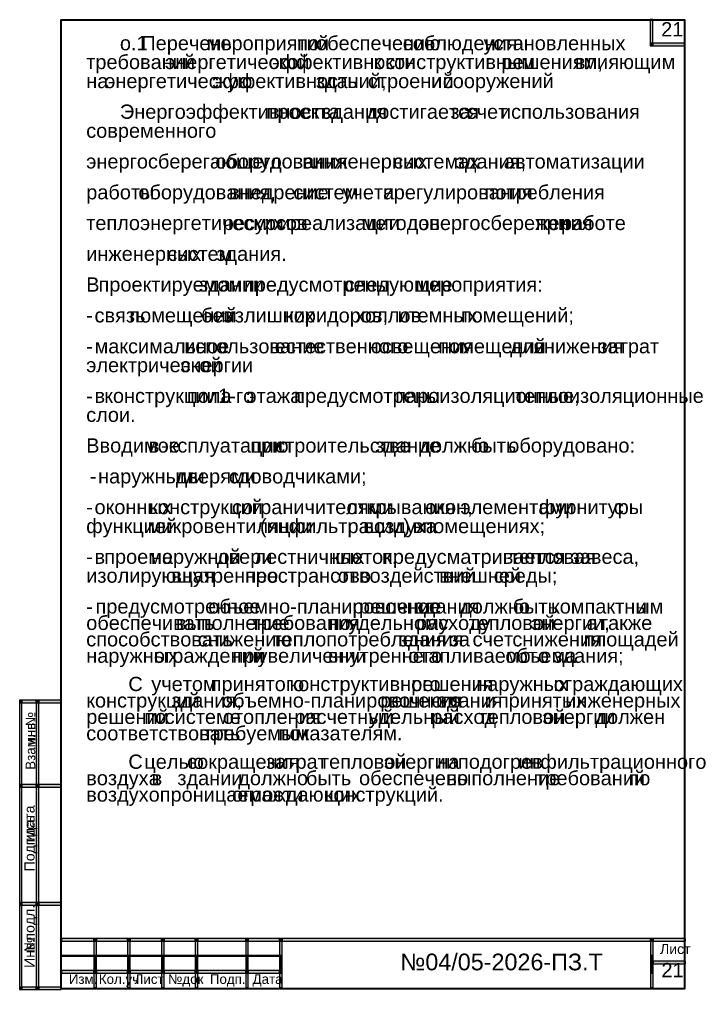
# Model space of a CAD drawing. Extents: x 8 to 21351, y 0 to 420.
# Drawn here: x 6208 to 6411.5, y 4.7 to 292.2 of the extents above; entities that cross this region are included whole.
import ezdxf

# ---------------------------------------------------------------- set-up
doc = ezdxf.new("R2010")
doc.units = 0
doc.layers.add('TEY_REVIEW_AXIS', color=7, linetype='Continuous')
doc.layers.add('TEY_REVIEW_LEADER', color=7, linetype='Continuous')
doc.styles.add('TEYPDFCAD_TEXT', font='arial.ttf')

msp = doc.modelspace()

# ---------------------------------------------------------------- hatches: boundary and pattern name
for points in [[(6395.05, 285.16), (6395.81, 285.16), (6395.81, 292.23), (6395.05, 292.23)], [(6395.05, 284.4), (6395.81, 284.4), (6395.81, 285.16), (6395.05, 285.16)], [(6395.05, 284.4), (6395.81, 284.4), (6395.81, 285.16), (6395.05, 285.16)], [(6395.81, 284.4), (6405.42, 284.4), (6405.42, 285.16), (6395.81, 285.16)], [(6208.02, 89.66), (6208.78, 89.66), (6208.78, 90.47), (6208.02, 90.47)], [(6208.02, 89.7), (6208.78, 89.7), (6208.78, 90.47), (6208.02, 90.47)], [(6208.02, 65.45), (6208.78, 65.45), (6208.78, 89.66), (6208.02, 89.66)], [(6208.78, 89.7), (6213.01, 89.7), (6213.01, 90.47), (6208.78, 90.47)], [(6213.01, 89.7), (6213.78, 89.7), (6213.78, 90.47), (6213.01, 90.47)], [(6213.01, 89.66), (6213.78, 89.66), (6213.78, 89.7), (6213.01, 89.7)], [(6213.01, 65.45), (6213.78, 65.45), (6213.78, 89.66), (6213.01, 89.66)], [(6213.78, 89.7), (6220.38, 89.7), (6220.38, 90.47), (6213.78, 90.47)], [(6208.02, 64.64), (6208.78, 64.64), (6208.78, 65.45), (6208.02, 65.45)], [(6208.02, 30.44), (6208.78, 30.44), (6208.78, 64.64), (6208.02, 64.64)], [(6208.78, 64.69), (6213.01, 64.69), (6213.01, 65.45), (6208.78, 65.45)], [(6213.01, 64.64), (6213.78, 64.64), (6213.78, 65.45), (6213.01, 65.45)], [(6213.01, 30.44), (6213.78, 30.44), (6213.78, 64.64), (6213.01, 64.64)], [(6213.78, 64.69), (6220.38, 64.69), (6220.38, 65.45), (6213.78, 65.45)], [(6208.02, 29.63), (6208.78, 29.63), (6208.78, 30.44), (6208.02, 30.44)], [(6208.02, 5.42), (6208.78, 5.42), (6208.78, 29.63), (6208.02, 29.63)], [(6208.78, 29.68), (6213.01, 29.68), (6213.01, 30.44), (6208.78, 30.44)], [(6213.01, 29.63), (6213.78, 29.63), (6213.78, 30.44), (6213.01, 30.44)], [(6213.01, 5.42), (6213.78, 5.42), (6213.78, 29.63), (6213.01, 29.63)], [(6213.78, 29.68), (6220.38, 29.68), (6220.38, 30.44), (6213.78, 30.44)], [(6220.51, 19.01), (6230.12, 19.01), (6230.12, 19.77), (6220.51, 19.77)], [(6230.12, 19.01), (6230.88, 19.01), (6230.88, 19.77), (6230.12, 19.77)], [(6230.12, 18.97), (6230.88, 18.97), (6230.88, 19.01), (6230.12, 19.01)], [(6230.12, 14.77), (6230.88, 14.77), (6230.88, 18.97), (6230.12, 18.97)], [(6230.88, 19.01), (6240.11, 19.01), (6240.11, 19.77), (6230.88, 19.77)], [(6240.11, 19.01), (6240.87, 19.01), (6240.87, 19.77), (6240.11, 19.77)], [(6240.11, 18.97), (6240.87, 18.97), (6240.87, 19.01), (6240.11, 19.01)], [(6240.11, 14.77), (6240.87, 14.77), (6240.87, 18.97), (6240.11, 18.97)], [(6240.87, 19.01), (6250.14, 19.01), (6250.14, 19.77), (6240.87, 19.77)], [(6250.14, 19.01), (6250.9, 19.01), (6250.9, 19.77), (6250.14, 19.77)], [(6250.14, 18.97), (6250.9, 18.97), (6250.9, 19.01), (6250.14, 19.01)], [(6250.14, 14.77), (6250.9, 14.77), (6250.9, 18.97), (6250.14, 18.97)], [(6250.9, 19.01), (6260.13, 19.01), (6260.13, 19.77), (6250.9, 19.77)], [(6260.13, 19.01), (6260.89, 19.01), (6260.89, 19.77), (6260.13, 19.77)], [(6260.13, 18.97), (6260.89, 18.97), (6260.89, 19.01), (6260.13, 19.01)], [(6260.13, 14.77), (6260.89, 14.77), (6260.89, 18.97), (6260.13, 18.97)], [(6260.89, 19.01), (6275.12, 19.01), (6275.12, 19.77), (6260.89, 19.77)], [(6275.12, 19.01), (6275.88, 19.01), (6275.88, 19.77), (6275.12, 19.77)], [(6275.12, 18.97), (6275.88, 18.97), (6275.88, 19.01), (6275.12, 19.01)], [(6275.12, 14.77), (6275.88, 14.77), (6275.88, 18.97), (6275.12, 18.97)], [(6275.88, 19.01), (6285.15, 19.01), (6285.15, 19.77), (6275.88, 19.77)], [(6285.15, 19.01), (6285.91, 19.01), (6285.91, 19.77), (6285.15, 19.77)], [(6285.15, 18.97), (6285.91, 18.97), (6285.91, 19.01), (6285.15, 19.01)], [(6285.15, 14.77), (6285.91, 14.77), (6285.91, 18.97), (6285.15, 18.97)], [(6285.91, 19.01), (6395.17, 19.01), (6395.17, 19.77), (6285.91, 19.77)], [(6395.17, 19.01), (6395.94, 19.01), (6395.94, 19.77), (6395.17, 19.77)], [(6395.17, 18.97), (6395.94, 18.97), (6395.94, 19.01), (6395.17, 19.01)], [(6395.17, 14.77), (6395.94, 14.77), (6395.94, 18.97), (6395.17, 18.97)], [(6395.94, 19.01), (6405.55, 19.01), (6405.55, 19.77), (6395.94, 19.77)], [(6220.51, 14.52), (6230.12, 14.52), (6230.12, 14.77), (6220.51, 14.77)], [(6230.12, 13.97), (6230.88, 13.97), (6230.88, 14.77), (6230.12, 14.77)], [(6230.88, 14.52), (6240.11, 14.52), (6240.11, 14.77), (6230.88, 14.77)], [(6240.11, 13.97), (6240.87, 13.97), (6240.87, 14.77), (6240.11, 14.77)], [(6240.87, 14.52), (6250.14, 14.52), (6250.14, 14.77), (6240.87, 14.77)], [(6250.14, 13.97), (6250.9, 13.97), (6250.9, 14.77), (6250.14, 14.77)], [(6250.9, 14.52), (6260.13, 14.52), (6260.13, 14.77), (6250.9, 14.77)], [(6260.13, 13.97), (6260.89, 13.97), (6260.89, 14.77), (6260.13, 14.77)], [(6260.89, 14.52), (6275.12, 14.52), (6275.12, 14.77), (6260.89, 14.77)], [(6275.12, 13.97), (6275.88, 13.97), (6275.88, 14.77), (6275.12, 14.77)], [(6275.88, 14.52), (6285.15, 14.52), (6285.15, 14.77), (6275.88, 14.77)], [(6285.15, 13.97), (6285.91, 13.97), (6285.91, 14.77), (6285.15, 14.77)], [(6395.17, 13.97), (6395.94, 13.97), (6395.94, 14.77), (6395.17, 14.77)], [(6230.12, 13.04), (6230.88, 13.04), (6230.88, 13.97), (6230.12, 13.97)], [(6230.12, 12.23), (6230.88, 12.23), (6230.88, 13.04), (6230.12, 13.04)], [(6230.12, 10.29), (6230.88, 10.29), (6230.88, 12.23), (6230.12, 12.23)], [(6240.11, 13.04), (6240.87, 13.04), (6240.87, 13.97), (6240.11, 13.97)], [(6240.11, 12.23), (6240.87, 12.23), (6240.87, 13.04), (6240.11, 13.04)], [(6240.11, 10.29), (6240.87, 10.29), (6240.87, 12.23), (6240.11, 12.23)], [(6250.14, 13.04), (6250.9, 13.04), (6250.9, 13.97), (6250.14, 13.97)], [(6250.14, 12.23), (6250.9, 12.23), (6250.9, 13.04), (6250.14, 13.04)], [(6250.14, 10.29), (6250.9, 10.29), (6250.9, 12.23), (6250.14, 12.23)], [(6260.13, 13.04), (6260.89, 13.04), (6260.89, 13.97), (6260.13, 13.97)], [(6260.13, 12.23), (6260.89, 12.23), (6260.89, 13.04), (6260.13, 13.04)], [(6260.13, 10.29), (6260.89, 10.29), (6260.89, 12.23), (6260.13, 12.23)], [(6275.12, 13.04), (6275.88, 13.04), (6275.88, 13.97), (6275.12, 13.97)], [(6275.12, 12.23), (6275.88, 12.23), (6275.88, 13.04), (6275.12, 13.04)], [(6275.12, 10.29), (6275.88, 10.29), (6275.88, 12.23), (6275.12, 12.23)], [(6285.15, 13.04), (6285.91, 13.04), (6285.91, 13.97), (6285.15, 13.97)], [(6285.15, 12.23), (6285.91, 12.23), (6285.91, 13.04), (6285.15, 13.04)], [(6285.15, 10.29), (6285.91, 10.29), (6285.91, 12.23), (6285.15, 12.23)], [(6395.17, 13.04), (6395.94, 13.04), (6395.94, 13.97), (6395.17, 13.97)], [(6395.17, 12.23), (6395.94, 12.23), (6395.94, 13.04), (6395.17, 13.04)], [(6395.17, 10.29), (6395.94, 10.29), (6395.94, 12.23), (6395.17, 12.23)], [(6395.94, 12.28), (6405.55, 12.28), (6405.55, 13.04), (6395.94, 13.04)], [(6220.51, 9.52), (6230.12, 9.52), (6230.12, 10.29), (6220.51, 10.29)], [(6230.12, 9.48), (6230.88, 9.48), (6230.88, 10.29), (6230.12, 10.29)], [(6230.12, 5.29), (6230.88, 5.29), (6230.88, 9.48), (6230.12, 9.48)], [(6230.88, 9.52), (6240.11, 9.52), (6240.11, 10.29), (6230.88, 10.29)], [(6240.11, 9.48), (6240.87, 9.48), (6240.87, 10.29), (6240.11, 10.29)], [(6240.11, 5.29), (6240.87, 5.29), (6240.87, 9.48), (6240.11, 9.48)], [(6240.87, 9.52), (6250.14, 9.52), (6250.14, 10.29), (6240.87, 10.29)], [(6250.14, 9.48), (6250.9, 9.48), (6250.9, 10.29), (6250.14, 10.29)], [(6250.14, 5.29), (6250.9, 5.29), (6250.9, 9.48), (6250.14, 9.48)], [(6250.9, 9.52), (6260.13, 9.52), (6260.13, 10.29), (6250.9, 10.29)], [(6260.13, 9.48), (6260.89, 9.48), (6260.89, 10.29), (6260.13, 10.29)], [(6260.13, 5.29), (6260.89, 5.29), (6260.89, 9.48), (6260.13, 9.48)], [(6260.89, 9.52), (6275.12, 9.52), (6275.12, 10.29), (6260.89, 10.29)], [(6275.12, 9.48), (6275.88, 9.48), (6275.88, 10.29), (6275.12, 10.29)], [(6275.12, 5.29), (6275.88, 5.29), (6275.88, 9.48), (6275.12, 9.48)], [(6275.88, 9.52), (6285.15, 9.52), (6285.15, 10.29), (6275.88, 10.29)], [(6285.15, 9.48), (6285.91, 9.48), (6285.91, 10.29), (6285.15, 10.29)], [(6285.15, 5.29), (6285.91, 5.29), (6285.91, 9.48), (6285.15, 9.48)], [(6395.17, 9.48), (6395.94, 9.48), (6395.94, 10.29), (6395.17, 10.29)], [(6395.17, 5.29), (6395.94, 5.29), (6395.94, 9.48), (6395.17, 9.48)], [(6208.02, 4.66), (6208.78, 4.66), (6208.78, 5.42), (6208.02, 5.42)], [(6208.02, 4.66), (6208.78, 4.66), (6208.78, 5.42), (6208.02, 5.42)], [(6208.78, 4.66), (6213.01, 4.66), (6213.01, 5.42), (6208.78, 5.42)], [(6213.01, 4.66), (6213.78, 4.66), (6213.78, 5.42), (6213.01, 5.42)], [(6213.78, 4.66), (6220.38, 4.66), (6220.38, 5.42), (6213.78, 5.42)]]:
    msp.add_hatch(color=256).paths.add_polyline_path(points)

# ---------------------------------------------------------------- linework, layer by layer
for points in [[(6395.05, 285.16), (6395.81, 285.16), (6395.81, 292.23), (6395.05, 292.23)], [(6395.05, 284.4), (6395.81, 284.4), (6395.81, 285.16), (6395.05, 285.16)], [(6395.05, 284.4), (6395.81, 284.4), (6395.81, 285.16), (6395.05, 285.16)], [(6395.81, 284.4), (6405.42, 284.4), (6405.42, 285.16), (6395.81, 285.16)], [(6208.02, 89.66), (6208.78, 89.66), (6208.78, 90.47), (6208.02, 90.47)], [(6208.02, 89.7), (6208.78, 89.7), (6208.78, 90.47), (6208.02, 90.47)], [(6208.02, 65.45), (6208.78, 65.45), (6208.78, 89.66), (6208.02, 89.66)], [(6208.78, 89.7), (6213.01, 89.7), (6213.01, 90.47), (6208.78, 90.47)], [(6213.01, 89.7), (6213.78, 89.7), (6213.78, 90.47), (6213.01, 90.47)], [(6213.01, 89.66), (6213.78, 89.66), (6213.78, 89.7), (6213.01, 89.7)], [(6213.01, 65.45), (6213.78, 65.45), (6213.78, 89.66), (6213.01, 89.66)], [(6213.78, 89.7), (6220.38, 89.7), (6220.38, 90.47), (6213.78, 90.47)], [(6208.02, 64.64), (6208.78, 64.64), (6208.78, 65.45), (6208.02, 65.45)], [(6208.02, 30.44), (6208.78, 30.44), (6208.78, 64.64), (6208.02, 64.64)], [(6208.78, 64.69), (6213.01, 64.69), (6213.01, 65.45), (6208.78, 65.45)], [(6213.01, 64.64), (6213.78, 64.64), (6213.78, 65.45), (6213.01, 65.45)], [(6213.01, 30.44), (6213.78, 30.44), (6213.78, 64.64), (6213.01, 64.64)], [(6213.78, 64.69), (6220.38, 64.69), (6220.38, 65.45), (6213.78, 65.45)], [(6208.02, 29.63), (6208.78, 29.63), (6208.78, 30.44), (6208.02, 30.44)], [(6208.02, 5.42), (6208.78, 5.42), (6208.78, 29.63), (6208.02, 29.63)], [(6208.78, 29.68), (6213.01, 29.68), (6213.01, 30.44), (6208.78, 30.44)], [(6213.01, 29.63), (6213.78, 29.63), (6213.78, 30.44), (6213.01, 30.44)], [(6213.01, 5.42), (6213.78, 5.42), (6213.78, 29.63), (6213.01, 29.63)], [(6213.78, 29.68), (6220.38, 29.68), (6220.38, 30.44), (6213.78, 30.44)], [(6220.51, 19.01), (6230.12, 19.01), (6230.12, 19.77), (6220.51, 19.77)], [(6230.12, 19.01), (6230.88, 19.01), (6230.88, 19.77), (6230.12, 19.77)], [(6230.12, 18.97), (6230.88, 18.97), (6230.88, 19.01), (6230.12, 19.01)], [(6230.12, 14.77), (6230.88, 14.77), (6230.88, 18.97), (6230.12, 18.97)], [(6230.88, 19.01), (6240.11, 19.01), (6240.11, 19.77), (6230.88, 19.77)], [(6240.11, 19.01), (6240.87, 19.01), (6240.87, 19.77), (6240.11, 19.77)], [(6240.11, 18.97), (6240.87, 18.97), (6240.87, 19.01), (6240.11, 19.01)], [(6240.11, 14.77), (6240.87, 14.77), (6240.87, 18.97), (6240.11, 18.97)], [(6240.87, 19.01), (6250.14, 19.01), (6250.14, 19.77), (6240.87, 19.77)], [(6250.14, 19.01), (6250.9, 19.01), (6250.9, 19.77), (6250.14, 19.77)], [(6250.14, 18.97), (6250.9, 18.97), (6250.9, 19.01), (6250.14, 19.01)], [(6250.14, 14.77), (6250.9, 14.77), (6250.9, 18.97), (6250.14, 18.97)], [(6250.9, 19.01), (6260.13, 19.01), (6260.13, 19.77), (6250.9, 19.77)], [(6260.13, 19.01), (6260.89, 19.01), (6260.89, 19.77), (6260.13, 19.77)], [(6260.13, 18.97), (6260.89, 18.97), (6260.89, 19.01), (6260.13, 19.01)], [(6260.13, 14.77), (6260.89, 14.77), (6260.89, 18.97), (6260.13, 18.97)], [(6260.89, 19.01), (6275.12, 19.01), (6275.12, 19.77), (6260.89, 19.77)], [(6275.12, 19.01), (6275.88, 19.01), (6275.88, 19.77), (6275.12, 19.77)], [(6275.12, 18.97), (6275.88, 18.97), (6275.88, 19.01), (6275.12, 19.01)], [(6275.12, 14.77), (6275.88, 14.77), (6275.88, 18.97), (6275.12, 18.97)], [(6275.88, 19.01), (6285.15, 19.01), (6285.15, 19.77), (6275.88, 19.77)], [(6285.15, 19.01), (6285.91, 19.01), (6285.91, 19.77), (6285.15, 19.77)], [(6285.15, 18.97), (6285.91, 18.97), (6285.91, 19.01), (6285.15, 19.01)], [(6285.15, 14.77), (6285.91, 14.77), (6285.91, 18.97), (6285.15, 18.97)], [(6285.91, 19.01), (6395.17, 19.01), (6395.17, 19.77), (6285.91, 19.77)], [(6395.17, 19.01), (6395.94, 19.01), (6395.94, 19.77), (6395.17, 19.77)], [(6395.17, 18.97), (6395.94, 18.97), (6395.94, 19.01), (6395.17, 19.01)], [(6395.17, 14.77), (6395.94, 14.77), (6395.94, 18.97), (6395.17, 18.97)], [(6395.94, 19.01), (6405.55, 19.01), (6405.55, 19.77), (6395.94, 19.77)], [(6220.51, 14.52), (6230.12, 14.52), (6230.12, 14.77), (6220.51, 14.77)], [(6230.12, 13.97), (6230.88, 13.97), (6230.88, 14.77), (6230.12, 14.77)], [(6230.88, 14.52), (6240.11, 14.52), (6240.11, 14.77), (6230.88, 14.77)], [(6240.11, 13.97), (6240.87, 13.97), (6240.87, 14.77), (6240.11, 14.77)], [(6240.87, 14.52), (6250.14, 14.52), (6250.14, 14.77), (6240.87, 14.77)], [(6250.14, 13.97), (6250.9, 13.97), (6250.9, 14.77), (6250.14, 14.77)], [(6250.9, 14.52), (6260.13, 14.52), (6260.13, 14.77), (6250.9, 14.77)], [(6260.13, 13.97), (6260.89, 13.97), (6260.89, 14.77), (6260.13, 14.77)], [(6260.89, 14.52), (6275.12, 14.52), (6275.12, 14.77), (6260.89, 14.77)], [(6275.12, 13.97), (6275.88, 13.97), (6275.88, 14.77), (6275.12, 14.77)], [(6275.88, 14.52), (6285.15, 14.52), (6285.15, 14.77), (6275.88, 14.77)], [(6285.15, 13.97), (6285.91, 13.97), (6285.91, 14.77), (6285.15, 14.77)], [(6395.17, 13.97), (6395.94, 13.97), (6395.94, 14.77), (6395.17, 14.77)], [(6230.12, 13.04), (6230.88, 13.04), (6230.88, 13.97), (6230.12, 13.97)], [(6230.12, 12.23), (6230.88, 12.23), (6230.88, 13.04), (6230.12, 13.04)], [(6230.12, 10.29), (6230.88, 10.29), (6230.88, 12.23), (6230.12, 12.23)], [(6240.11, 13.04), (6240.87, 13.04), (6240.87, 13.97), (6240.11, 13.97)], [(6240.11, 12.23), (6240.87, 12.23), (6240.87, 13.04), (6240.11, 13.04)], [(6240.11, 10.29), (6240.87, 10.29), (6240.87, 12.23), (6240.11, 12.23)], [(6250.14, 13.04), (6250.9, 13.04), (6250.9, 13.97), (6250.14, 13.97)], [(6250.14, 12.23), (6250.9, 12.23), (6250.9, 13.04), (6250.14, 13.04)], [(6250.14, 10.29), (6250.9, 10.29), (6250.9, 12.23), (6250.14, 12.23)], [(6260.13, 13.04), (6260.89, 13.04), (6260.89, 13.97), (6260.13, 13.97)], [(6260.13, 12.23), (6260.89, 12.23), (6260.89, 13.04), (6260.13, 13.04)], [(6260.13, 10.29), (6260.89, 10.29), (6260.89, 12.23), (6260.13, 12.23)], [(6275.12, 13.04), (6275.88, 13.04), (6275.88, 13.97), (6275.12, 13.97)], [(6275.12, 12.23), (6275.88, 12.23), (6275.88, 13.04), (6275.12, 13.04)], [(6275.12, 10.29), (6275.88, 10.29), (6275.88, 12.23), (6275.12, 12.23)], [(6285.15, 13.04), (6285.91, 13.04), (6285.91, 13.97), (6285.15, 13.97)], [(6285.15, 12.23), (6285.91, 12.23), (6285.91, 13.04), (6285.15, 13.04)], [(6285.15, 10.29), (6285.91, 10.29), (6285.91, 12.23), (6285.15, 12.23)], [(6395.17, 13.04), (6395.94, 13.04), (6395.94, 13.97), (6395.17, 13.97)], [(6395.17, 12.23), (6395.94, 12.23), (6395.94, 13.04), (6395.17, 13.04)], [(6395.17, 10.29), (6395.94, 10.29), (6395.94, 12.23), (6395.17, 12.23)], [(6395.94, 12.28), (6405.55, 12.28), (6405.55, 13.04), (6395.94, 13.04)], [(6220.51, 9.52), (6230.12, 9.52), (6230.12, 10.29), (6220.51, 10.29)], [(6230.12, 9.48), (6230.88, 9.48), (6230.88, 10.29), (6230.12, 10.29)], [(6230.12, 5.29), (6230.88, 5.29), (6230.88, 9.48), (6230.12, 9.48)], [(6230.88, 9.52), (6240.11, 9.52), (6240.11, 10.29), (6230.88, 10.29)], [(6240.11, 9.48), (6240.87, 9.48), (6240.87, 10.29), (6240.11, 10.29)], [(6240.11, 5.29), (6240.87, 5.29), (6240.87, 9.48), (6240.11, 9.48)], [(6240.87, 9.52), (6250.14, 9.52), (6250.14, 10.29), (6240.87, 10.29)], [(6250.14, 9.48), (6250.9, 9.48), (6250.9, 10.29), (6250.14, 10.29)], [(6250.14, 5.29), (6250.9, 5.29), (6250.9, 9.48), (6250.14, 9.48)], [(6250.9, 9.52), (6260.13, 9.52), (6260.13, 10.29), (6250.9, 10.29)], [(6260.13, 9.48), (6260.89, 9.48), (6260.89, 10.29), (6260.13, 10.29)], [(6260.13, 5.29), (6260.89, 5.29), (6260.89, 9.48), (6260.13, 9.48)], [(6260.89, 9.52), (6275.12, 9.52), (6275.12, 10.29), (6260.89, 10.29)], [(6275.12, 9.48), (6275.88, 9.48), (6275.88, 10.29), (6275.12, 10.29)], [(6275.12, 5.29), (6275.88, 5.29), (6275.88, 9.48), (6275.12, 9.48)], [(6275.88, 9.52), (6285.15, 9.52), (6285.15, 10.29), (6275.88, 10.29)], [(6285.15, 9.48), (6285.91, 9.48), (6285.91, 10.29), (6285.15, 10.29)], [(6285.15, 5.29), (6285.91, 5.29), (6285.91, 9.48), (6285.15, 9.48)], [(6395.17, 9.48), (6395.94, 9.48), (6395.94, 10.29), (6395.17, 10.29)], [(6395.17, 5.29), (6395.94, 5.29), (6395.94, 9.48), (6395.17, 9.48)], [(6208.02, 4.66), (6208.78, 4.66), (6208.78, 5.42), (6208.02, 5.42)], [(6208.02, 4.66), (6208.78, 4.66), (6208.78, 5.42), (6208.02, 5.42)], [(6208.78, 4.66), (6213.01, 4.66), (6213.01, 5.42), (6208.78, 5.42)], [(6213.01, 4.66), (6213.78, 4.66), (6213.78, 5.42), (6213.01, 5.42)], [(6213.78, 4.66), (6220.38, 4.66), (6220.38, 5.42), (6213.78, 5.42)]]:
    msp.add_lwpolyline(points, close=True)
at = {"layer": 'TEY_REVIEW_AXIS', "lineweight": 35}
msp.add_lwpolyline([(6220.32, 5), (6405.31, 5), (6405.31, 292), (6220.32, 292)], close=True, dxfattribs=at)

# ---------------------------------------------------------------- texts
at = {"color": 7, "style": 'TEYPDFCAD_TEXT'}
for s, height, p in [('мероприятий', 4.2333, (6263.56, 283.08)), ('обеспечению', 4.2333, (6295.99, 283.08)), ('соблюдения', 4.233, (6321.69, 283.08)), ('о.1', 4.233, (6237.82, 283.08)), ('Перечень', 4.233, (6244.17, 283.08)), ('по', 4.233, (6290.36, 283.08)), ('установленных', 4.2333, (6345.65, 283.08)), ('энергетической', 4.2333, (6251.2, 277.5)), ('эффективности', 4.2333, (6282.19, 277.5)), ('к', 4.23, (6313.01, 277.5)), ('конструктивным', 4.2333, (6316.53, 277.5)), ('решениям,', 4.233, (6350.91, 277.5)), ('влияющим', 4.233, (6372.71, 277.5)), ('эффективность', 4.2333, (6265.21, 271.86)), ('зданий,', 4.233, (6295.91, 271.86)), ('строений', 4.233, (6311.36, 271.86)), ('сооружений', 4.233, (6333.55, 271.86)), ('на', 4.233, (6227.83, 271.86)), ('энергетическую', 4.2333, (6233.46, 271.86)), ('и', 4.23, (6330.03, 271.86)), ('Энергоэффективность', 4.2333, (6237.82, 262.76)), ('проекта', 4.233, (6281.34, 262.76)), ('здания', 4.233, (6297.76, 262.76)), ('достигается', 4.2333, (6310.97, 262.76)), ('за', 4.233, (6335.82, 262.76)), ('счет', 4.233, (6340.65, 262.76)), ('использования', 4.2333, (6350.51, 262.76)), ('современного', 4.2333, (6227.83, 257.13)), ('энергосберегающего', 4.2333, (6227.83, 248.03)), ('оборудования', 4.2333, (6266.1, 248.03)), ('в', 4.23, (6291.92, 248.03)), ('инженерных', 4.233, (6294.8, 248.03)), ('системах', 4.233, (6318.84, 248.03)), ('здания,', 4.233, (6337.39, 248.03)), ('автоматизации', 4.2333, (6351.65, 248.03)), ('работы', 4.233, (6227.83, 238.89)), ('оборудования,', 4.2333, (6243.28, 238.89)), ('внедрение', 4.233, (6270.16, 238.89)), ('систем', 4.233, (6289.25, 238.89)), ('учета', 4.233, (6303.82, 238.89)), ('и', 4.23, (6315.84, 238.89)), ('регулирования', 4.2333, (6319.01, 238.89)), ('потребления', 4.2333, (6345.94, 238.89)), ('теплоэнергетических', 4.2333, (6227.83, 229.79)), ('ресурсов', 4.233, (6268.3, 229.79)), ('и', 4.23, (6285.06, 229.79)), ('реализации', 4.233, (6288.23, 229.79)), ('методов', 4.233, (6309.49, 229.79)), ('энергосбережения', 4.2333, (6326.42, 229.79)), ('при', 4.233, (6361.17, 229.79)), ('работе', 4.233, (6368.58, 229.79)), ('инженерных', 4.233, (6227.83, 220.64)), ('систем', 4.233, (6251.88, 220.64)), ('здания.', 4.233, (6266.4, 220.64)), ('В', 4.23, (6227.83, 211.54)), ('проектируемом', 4.2333, (6231.47, 211.54)), ('здании', 4.233, (6261.27, 211.54)), ('предусмотрены', 4.2333, (6274.61, 211.54)), ('следующие', 4.233, (6304.49, 211.54)), ('мероприятия:', 4.2333, (6325.4, 211.54)), ('-', 4.23, (6227.83, 202.4)), ('связь', 4.233, (6230.29, 202.4)), ('помещений', 4.233, (6240.61, 202.4)), ('без', 4.233, (6261.91, 202.4)), ('излишних', 4.233, (6268.6, 202.4)), ('коридоров,', 4.233, (6286.76, 202.4)), ('холлов', 4.233, (6307.54, 202.4)), ('и', 4.23, (6320.2, 202.4)), ('темных', 4.233, (6323.37, 202.4)), ('помещений;', 4.233, (6338.91, 202.4)), ('максимальное', 4.2333, (6230.29, 193.25)), ('использование', 4.2333, (6256.87, 193.25)), ('естественного', 4.2333, (6283.71, 193.25)), ('освещения', 4.233, (6312.2, 193.25)), ('помещений', 4.233, (6332.22, 193.25)), ('для', 4.233, (6353.52, 193.25)), ('снижения', 4.233, (6360.58, 193.25)), ('затрат', 4.233, (6379.72, 193.25)), ('-', 4.23, (6227.83, 193.25)), ('электрической', 4.2333, (6227.83, 187.66)), ('энергии', 4.233, (6255.72, 187.66)), ('в', 4.23, (6230.29, 178.56)), ('конструкции', 4.2333, (6233.16, 178.56)), ('пола', 4.233, (6257.67, 178.56)), ('1-го', 4.233, (6266.94, 178.56)), ('этажа', 4.233, (6275.33, 178.56)), ('предусмотрены', 4.2333, (6289.47, 178.56)), ('пароизоляционные,', 4.2333, (6319.44, 178.56)), ('теплоизоляционные', 4.2333, (6355, 178.56)), ('-', 4.23, (6227.83, 178.56)), ('слои.', 4.233, (6227.83, 172.93)), ('Вводимое', 4.233, (6227.83, 163.83)), ('в', 4.23, (6246.37, 163.83)), ('эксплуатацию', 4.2333, (6249.25, 163.83)), ('при', 4.233, (6276.43, 163.83)), ('строительстве', 4.2333, (6283.84, 163.83)), ('здание', 4.233, (6313.51, 163.83)), ('должно', 4.233, (6326.59, 163.83)), ('быть', 4.233, (6341.92, 163.83)), ('оборудовано:', 4.2333, (6352.97, 163.83)), ('-', 4.23, (6228.89, 154.69)), ('наружными', 4.233, (6231.34, 154.69)), ('дверями', 4.233, (6254.38, 154.69)), ('с', 4.23, (6270.16, 154.69)), ('доводчиками;', 4.2333, (6273.08, 154.69)), ('конструкций', 4.2333, (6246.54, 145.58)), ('фурнитуры', 4.233, (6362.07, 145.58)), ('-', 4.23, (6227.83, 145.58)), ('оконных', 4.233, (6230.29, 145.58)), ('с', 4.23, (6271.05, 145.58)), ('ограничителями', 4.2333, (6273.97, 145.58)), ('открывания', 4.233, (6305, 145.58)), ('окон,', 4.233, (6328.33, 145.58)), ('элементами', 4.233, (6338.78, 145.58)), ('с', 4.23, (6384.25, 145.58)), ('функцией', 4.233, (6227.83, 139.95)), ('(инфильтрации)', 4.2333, (6279.35, 139.95)), ('микровентиляции', 4.2333, (6246.07, 139.95)), ('воздуха', 4.233, (6310, 139.95)), ('в', 4.23, (6324.64, 139.95)), ('помещениях;', 4.2333, (6327.52, 139.95)), ('наружной', 4.233, (6247.01, 130.85)), ('-', 4.23, (6227.83, 130.85)), ('в', 4.23, (6230.29, 130.85)), ('проеме', 4.233, (6233.16, 130.85)), ('двери', 4.233, (6266.57, 130.85)), ('лестничных', 4.233, (6277.74, 130.85)), ('клеток,', 4.233, (6300.56, 130.85)), ('предусматривается', 4.2333, (6315.54, 130.85)), ('тепловая', 4.233, (6353.43, 130.85)), ('завеса,', 4.233, (6371.46, 130.85)), ('воздействий', 4.2333, (6308.69, 125.26)), ('внешней', 4.233, (6332.48, 125.26)), ('изолирующая', 4.2333, (6227.83, 125.26)), ('внутреннее', 4.233, (6253.06, 125.26)), ('пространство', 4.2333, (6274.86, 125.26)), ('от', 4.233, (6302.42, 125.26)), ('среды;', 4.233, (6348.65, 125.26)), ('-', 4.23, (6227.83, 116.12)), ('предусмотренное', 4.2333, (6230.58, 116.12)), ('объемно-планировочное', 4.2333, (6264.02, 116.12)), ('решение', 4.233, (6308.69, 116.12)), ('здания', 4.233, (6325.2, 116.12)), ('должно', 4.233, (6338.7, 116.12)), ('быть', 4.233, (6354.28, 116.12)), ('компактным', 4.233, (6365.63, 116.12)), ('и', 4.23, (6390.77, 116.12)), ('обеспечивать', 4.2333, (6227.83, 111.25)), ('требования', 4.233, (6276.81, 111.25)), ('тепловой', 4.233, (6341.2, 111.25)), ('выполнение', 4.233, (6254.41, 111.25)), ('по', 4.233, (6299.75, 111.25)), ('удельному', 4.233, (6305.51, 111.25)), ('расходу', 4.233, (6325.58, 111.25)), ('энергии,', 4.233, (6359.78, 111.25)), ('а', 4.23, (6376.21, 111.25)), ('также', 4.233, (6379.85, 111.25)), ('способствовать', 4.2333, (6227.83, 106.38)), ('снижению', 4.233, (6260.89, 106.38)), ('теплопотребления', 4.2333, (6283.08, 106.38)), ('здания', 4.233, (6320.46, 106.38)), ('за', 4.233, (6335.61, 106.38)), ('счет', 4.233, (6342.38, 106.38)), ('снижения', 4.233, (6354.19, 106.38)), ('площадей', 4.233, (6375.36, 106.38)), ('наружных', 4.233, (6227.83, 101.52)), ('ограждений', 4.233, (6247.9, 101.52)), ('при', 4.233, (6271.22, 101.52)), ('увеличении', 4.233, (6278.63, 101.52)), ('внутреннего', 4.2333, (6299.46, 101.52)), ('отапливаемого', 4.2333, (6323.29, 101.52)), ('объема', 4.233, (6352.12, 101.52)), ('здания;', 4.233, (6366.31, 101.52)), ('С', 4.23, (6240.32, 93.13)), ('учетом', 4.233, (6247.13, 93.13)), ('принятого', 4.233, (6264.75, 93.13)), ('конструктивного', 4.2333, (6288.11, 93.13)), ('решения', 4.233, (6324.22, 93.13)), ('наружных', 4.233, (6343.48, 93.13)), ('ограждающих', 4.2333, (6366.47, 93.13)), ('конструкций', 4.2333, (6227.83, 88.27)), ('объемно-планировочного', 4.2333, (6268.09, 88.27)), ('здания,', 4.233, (6253.1, 88.27)), ('решения', 4.233, (6315, 88.27)), ('здания', 4.233, (6332.05, 88.27)), ('и', 4.23, (6345.98, 88.27)), ('принятых', 4.233, (6349.88, 88.27)), ('инженерных', 4.233, (6369.9, 88.27)), ('решений', 4.233, (6227.83, 83.4)), ('по', 4.233, (6245.06, 83.4)), ('системе', 4.233, (6251.11, 83.4)), ('отопления', 4.233, (6268.34, 83.4)), ('расчетный', 4.233, (6289.55, 83.4)), ('удельный', 4.233, (6311.52, 83.4)), ('расход', 4.233, (6330.15, 83.4)), ('тепловой', 4.233, (6344.2, 83.4)), ('энергии', 4.233, (6363.13, 83.4)), ('должен', 4.233, (6378.79, 83.4)), ('соответствовать', 4.2333, (6227.83, 78.53)), ('требуемым', 4.233, (6262.63, 78.53)), ('показателям.', 4.2333, (6284.9, 78.53)), ('С', 4.23, (6240.32, 70.1)), ('целью', 4.233, (6245.06, 70.1)), ('сокращения', 4.233, (6257.76, 70.1)), ('затрат', 4.233, (6281.17, 70.1)), ('тепловой', 4.233, (6297.13, 70.1)), ('энергии', 4.233, (6316.14, 70.1)), ('на', 4.233, (6331.93, 70.1)), ('подогрев', 4.233, (6338.07, 70.1)), ('инфильтрационного', 4.2333, (6355.93, 70.1)), ('быть', 4.233, (6292.98, 65.24)), ('обеспечено', 4.233, (6308.73, 65.24)), ('требований', 4.233, (6361.27, 65.24)), ('воздуха', 4.233, (6227.83, 65.24)), ('в', 4.23, (6247.22, 65.24)), ('здании', 4.233, (6254.84, 65.24)), ('должно', 4.233, (6272.91, 65.24)), ('выполнение', 4.233, (6334.64, 65.24)), ('по', 4.233, (6388.61, 65.24)), ('воздухопроницаемости', 4.2333, (6227.83, 60.37)), ('ограждающих', 4.2333, (6271.05, 60.37)), ('конструкций.', 4.2333, (6298.53, 60.37)), ('Лист', 2.988, (6397.97, 15.2)), ('№04/05-2026-ПЗ.Т', 4.953, (6320.96, 10.37)), ('Кол.уч', 2.836, (6231.56, 6.35)), ('Лист', 2.836, (6242.18, 6.35)), ('№док', 2.836, (6252.09, 6.35)), ('Подп.', 2.836, (6264.49, 6.35)), ('Дата', 2.836, (6277.15, 6.35))]:
    msp.add_text(s, height=height, dxfattribs=at).set_placement(p)
for s, height, p in [('№', 2.84, (6212.72, 82.72)), ('инв.', 2.836, (6212.72, 77.26)), ('Взам.', 2.836, (6212.72, 69.81)), ('дата', 2.988, (6212.51, 50.24)), ('Подпись', 2.988, (6212.51, 39.71)), ('и', 2.99, (6212.51, 48.34)), ('подл.', 2.988, (6212.51, 19.18)), ('№', 2.99, (6212.51, 15.79)), ('Инв.', 2.988, (6212.51, 11.09))]:
    msp.add_text(s, height=height, rotation=90, dxfattribs=at).set_placement(p)
at = {"layer": 'TEY_REVIEW_LEADER', "color": 7, "style": 'TEYPDFCAD_TEXT'}
for s, height, p in [('21', 4.233, (6398.31, 287.19)), ('требований', 4.233, (6227.83, 277.5)), ('21', 4.233, (6398.39, 8.34)), ('Изм.', 2.836, (6222.67, 6.35))]:
    msp.add_text(s, height=height, dxfattribs=at).set_placement(p)

doc.saveas('drawing.dxf')
